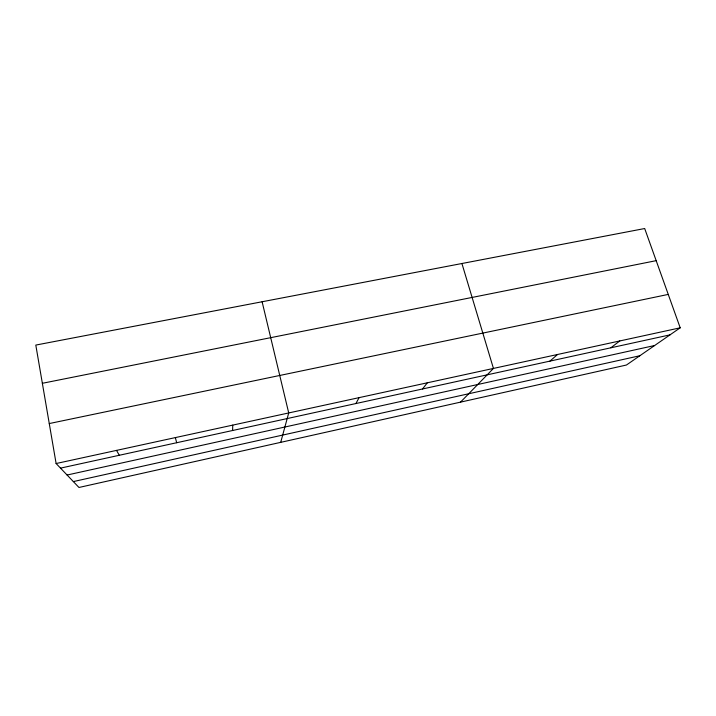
<?xml version="1.0" encoding="UTF-8"?>
<svg xmlns="http://www.w3.org/2000/svg" width="716" height="716" viewBox="0 0 716 716"><rect width="100%" height="100%" fill="white"/><g stroke="black" fill="none" stroke-linecap="round" stroke-linejoin="round"><path stroke-width="1.07" d="M232.593 430.504L232.754 425.116M280.708 442.354L288.718 412.944L262.11 301.758M355.897 403.547L359.11 397.64M422.53 388.976L427.318 382.8M460.522 402.132L493.44 368.427L461.918 263.515M549.915 361.124L557.567 354.474M610.837 347.797L619.796 340.941M680.2 327.812L626.437 365.026L78.966 487.471L56.117 463.529L35.8 345.076L644.686 228.529L680.2 327.812L56.117 463.529M73.345 481.582L639.836 355.745M67.089 475.03L654.621 345.515M60.511 468.13L670.015 334.864M49.261 423.559L668.252 294.41M42.36 383.293L656.178 260.66M116.511 450.391L119.312 455.278M175.366 437.592L176.655 442.739"/></g></svg>
